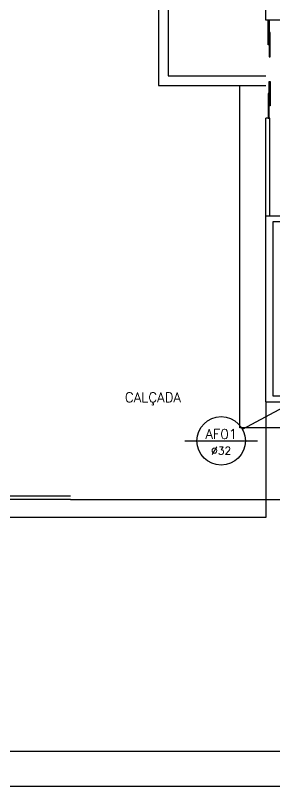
# Model space of a CAD drawing. Header units: millimetres. Extents: x 1111 to 1959, y -391 to -319.
# Drawn here: x 1706.6 to 1712.17, y -390.89 to -374.33 of the extents above; entities that cross this region are included whole.
import ezdxf
from ezdxf.enums import TextEntityAlignment as Align

# ---------------------------------------------------------------- set-up
doc = ezdxf.new("R2010")
doc.units = ezdxf.units.MM
for name, color, linetype in [('08', 8, 'Continuous'), ('CERCAD-1', 1, 'Continuous'), ('CERCAD-2', 7, 'Continuous'), ('CONEXAO_AG_FRIA', 3, 'Continuous'), ('TUBOS_AG_FRIA', 2, 'Continuous')]:
    doc.layers.add(name, color=color, linetype=linetype)
doc.styles.add('ROMANS', font='romans')

msp = doc.modelspace()

# ---------------------------------------------------------------- linework, layer by layer
at = {"layer": '08', "ltscale": 0.7}
for p, q in [((1709.679, -366.319), (1709.679, -375.839)), ((1709.889, -366.529), (1709.889, -375.629)), ((1709.889, -375.629), (1711.989, -375.629)), ((1709.679, -375.839), (1711.989, -375.839)), ((1711.429, -383.189), (1711.429, -375.839)), ((1722.209, -383.189), (1711.429, -383.189))]:
    msp.add_line(p, q, dxfattribs=at)
at = {"layer": '08'}
for p, q in [((1711.989, -374.439), (1711.989, -367.719)), ((1718.989, -374.439), (1711.989, -374.439)), ((1712.101, -374.439), (1711.989, -374.439)), ((1711.989, -378.639), (1711.989, -376.539)), ((1712.073, -376.539), (1711.989, -376.539)), ((1712.073, -378.639), (1712.073, -376.539)), ((1711.989, -382.629), (1711.989, -378.639)), ((1711.989, -378.639), (1717.099, -378.639)), ((1711.989, -382.629), (1715.209, -382.629)), ((1707.789, -384.729), (1722.909, -384.729))]:
    msp.add_line(p, q, dxfattribs=at)
at = {"layer": '08', "ltscale": 1.5}
msp.add_lwpolyline([(1711.989, -382.629), (1711.989, -385.114), (1676.989, -385.114), (1676.989, -357.114), (1711.989, -357.114), (1711.989, -359.599)], dxfattribs=at)
at = {"layer": '08'}
for points in [[(1707.789, -384.729), (1677.374, -384.729), (1677.374, -357.499), (1707.789, -357.499)], [(1707.789, -384.659), (1677.444, -384.659), (1677.444, -357.569), (1707.789, -357.569)]]:
    msp.add_lwpolyline(points, dxfattribs=at)
for points in [[(1712.057, -374.439), (1712.057, -374.964), (1712.034, -374.964), (1712.034, -374.439)], [(1712.057, -374.702), (1712.057, -375.227), (1712.079, -375.227), (1712.079, -374.702)], [(1712.057, -376.277), (1712.057, -375.752), (1712.079, -375.752), (1712.079, -376.277)], [(1712.057, -376.539), (1712.057, -376.014), (1712.034, -376.014), (1712.034, -376.539)]]:
    msp.add_lwpolyline(points, close=True, dxfattribs=at)
at = {"layer": 'CERCAD-1'}
msp.add_lwpolyline([(1738.853, -390.141), (1675.853, -390.141), (1675.853, -347.241), (1738.853, -347.241)], close=True, dxfattribs=at)
at = {"layer": 'CERCAD-2'}
msp.add_line((1739.603, -390.891), (1673.603, -390.891), dxfattribs=at)
at = {"layer": 'CONEXAO_AG_FRIA'}
for p, q in [((1711.484, -383.221), (1712.794, -382.511)), ((1710.245, -383.469), (1711.807, -383.469))]:
    msp.add_line(p, q, dxfattribs=at)
msp.add_circle((1711.026, -383.469), 0.521, dxfattribs=at)
at = {"layer": 'TUBOS_AG_FRIA'}
for p, q in [((1712.145, -382.511), (1712.145, -378.762)), ((1712.145, -378.762), (1714.213, -378.762)), ((1713.406, -382.511), (1712.145, -382.511))]:
    msp.add_line(p, q, dxfattribs=at)

# ---------------------------------------------------------------- texts
at = {"layer": '08', "insert": (1709.559, -382.566), "char_height": 0.21, "width": 1.57047, "attachment_point": 5, "style": 'ROMANS'}
msp.add_mtext('CALÇADA', dxfattribs=at)
at = {"layer": 'CONEXAO_AG_FRIA', "style": 'ROMANS'}
for s, height, p in [('AF01', 0.21, (1711.026, -383.427)), ('%%C32', 0.168, (1711.026, -383.763))]:
    msp.add_text(s, height=height, dxfattribs=at).set_placement(p, align=Align.CENTER)

doc.saveas('drawing.dxf')
